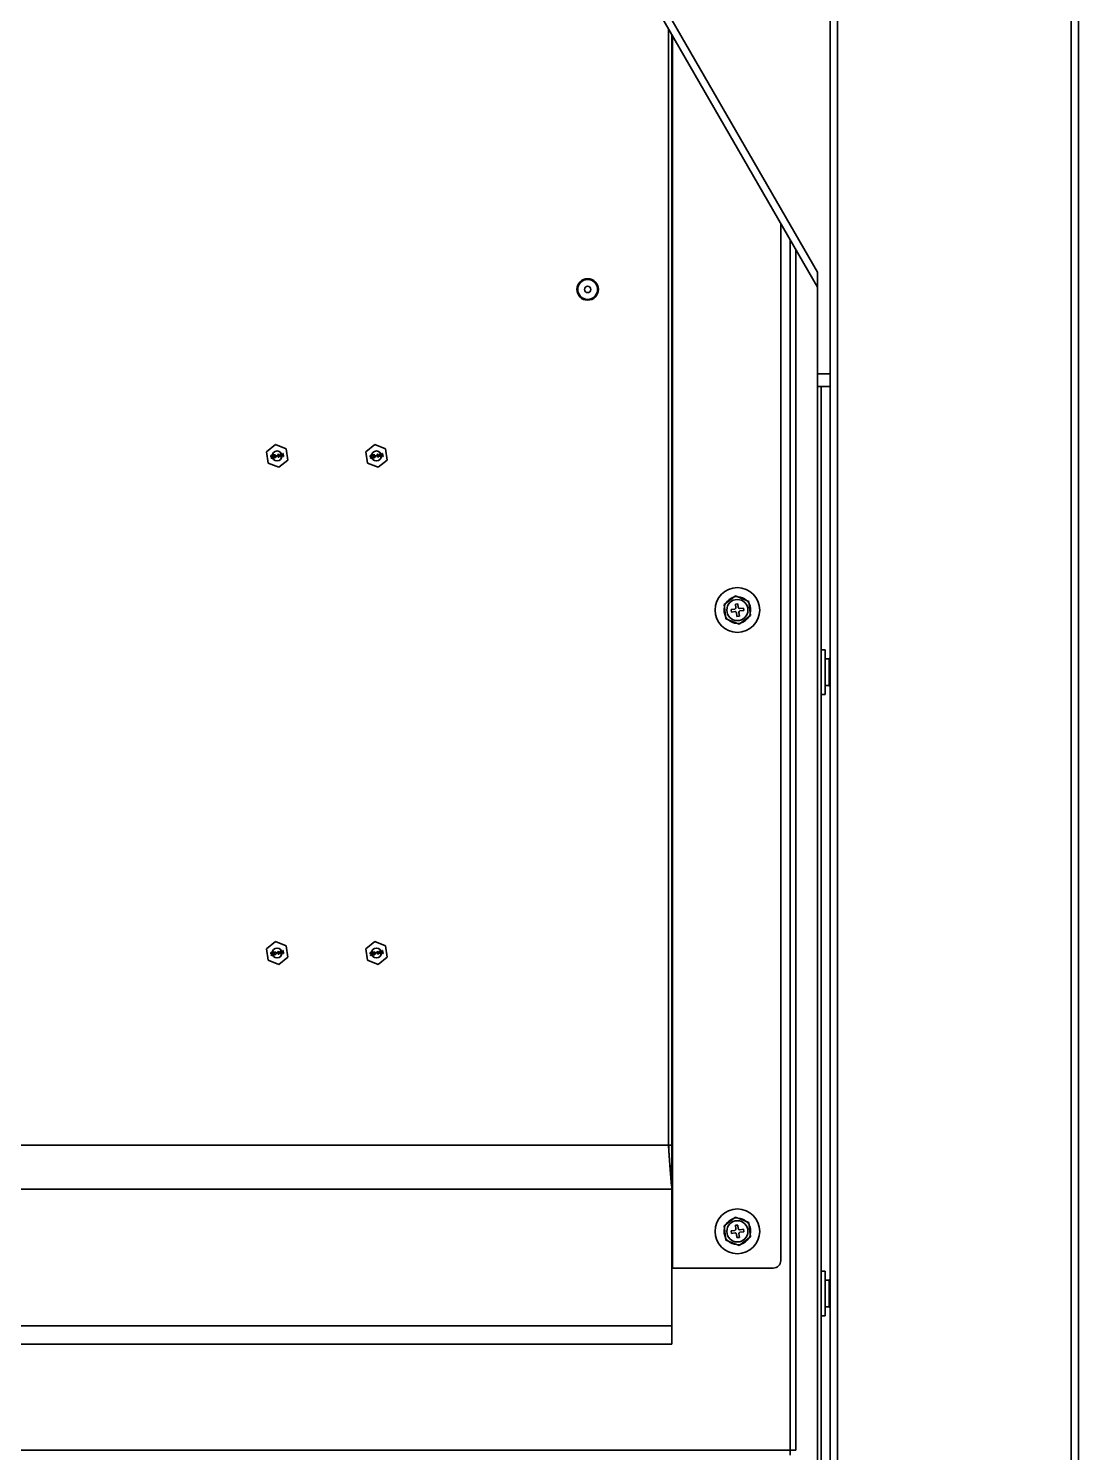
# Model space of a CAD drawing. Header units: millimetres. Extents: x 32496 to 166256, y 3504 to 23939.
# Drawn here: x 51760 to 52183, y 12057 to 12630 of the extents above; entities that cross this region are included whole.
import ezdxf

# ---------------------------------------------------------------- set-up
doc = ezdxf.new("R2010")
doc.units = ezdxf.units.MM
doc.layers.get('0').update_dxf_attribs({"lineweight": 35})

msp = doc.modelspace()

# ---------------------------------------------------------------- linework, layer by layer
at = {"linetype": 'Continuous'}
for p, q in [((52179.64, 13442.575), (52179.64, 10782.575)), ((52182.64, 13442.575), (52182.64, 10782.575)), ((52077.64, 12525.55), (51577.64, 13391.575)), ((52077.64, 12531.55), (51581.104, 13391.575)), ((52085.64, 13396.575), (52085.64, 10782.575)), ((52082.64, 12765.55), (52082.64, 12485.55)), ((52017.59, 12180.225), (52017.59, 12629.56)), ((52018.99, 12100.225), (52018.99, 12627.135)), ((52019.19, 12626.788), (52019.19, 12130.775)), ((52062.79, 12551.271), (52062.79, 12133.775)), ((52066.64, 12057.575), (52066.64, 12544.603)), ((52068.84, 12540.792), (52068.84, 12057.575)), ((52077.64, 12485.55), (52077.64, 12531.55)), ((52082.64, 12490.55), (52077.64, 12490.55)), ((52082.64, 12485.55), (52077.64, 12485.55)), ((52077.64, 11982.075), (52077.64, 12485.55)), ((52079.04, 12485.55), (52079.04, 12373.194)), ((52082.64, 12485.55), (52082.64, 11788.601)), ((51855.801, 12459.291), (51859.431, 12462.147)), ((51855.801, 12459.291), (51856.46, 12454.719)), ((51857.534, 12457.607), (51857.503, 12457.473)), ((51857.517, 12457.372), (51857.503, 12457.473)), ((51857.517, 12457.372), (51857.585, 12457.253)), ((51857.594, 12457.719), (51857.534, 12457.607)), ((51857.585, 12457.253), (51857.674, 12457.163)), ((51857.707, 12457.812), (51857.594, 12457.719)), ((51857.63, 12457.466), (51857.644, 12457.545)), ((51857.63, 12457.466), (51857.638, 12457.415)), ((51857.673, 12457.343), (51857.638, 12457.415)), ((51857.644, 12457.545), (51857.683, 12457.628)), ((51857.734, 12457.275), (51857.673, 12457.343)), ((51857.674, 12457.163), (51857.809, 12457.105)), ((51857.683, 12457.628), (51857.75, 12457.69)), ((51857.827, 12457.855), (51857.707, 12457.812)), ((51857.815, 12457.235), (51857.734, 12457.275)), ((51857.75, 12457.69), (51857.845, 12457.729)), ((51857.809, 12457.105), (51857.936, 12457.097)), ((51857.918, 12457.224), (51857.815, 12457.235)), ((51857.827, 12457.855), (51857.975, 12457.877)), ((51857.993, 12457.751), (51857.845, 12457.729)), ((51857.918, 12457.224), (51858.066, 12457.245)), ((51858.084, 12457.119), (51857.936, 12457.097)), ((51858.102, 12457.869), (51857.975, 12457.877)), ((51857.993, 12457.751), (51858.096, 12457.74)), ((51858.162, 12457.285), (51858.066, 12457.245)), ((51858.084, 12457.119), (51858.204, 12457.162)), ((51858.096, 12457.74), (51858.177, 12457.7)), ((51858.237, 12457.811), (51858.102, 12457.869)), ((51858.25, 12457.375), (51858.162, 12457.285)), ((51858.177, 12457.7), (51858.242, 12457.606)), ((51858.204, 12457.162), (51858.317, 12457.256)), ((51858.326, 12457.721), (51858.237, 12457.811)), ((51858.39, 12457.627), (51858.242, 12457.606)), ((51858.25, 12457.375), (51858.423, 12457.4)), ((51858.376, 12456.851), (51858.317, 12457.256)), ((51858.39, 12457.627), (51858.326, 12457.721)), ((51858.423, 12457.4), (51858.518, 12456.743)), ((51858.544, 12457.959), (51859.435, 12458.087)), ((51858.562, 12457.833), (51858.544, 12457.959)), ((51859.255, 12457.932), (51858.562, 12457.833)), ((51858.678, 12457.204), (51858.668, 12457.1)), ((51858.675, 12457.049), (51858.668, 12457.1)), ((51858.675, 12457.049), (51858.715, 12456.952)), ((51858.717, 12457.287), (51858.678, 12457.204)), ((51859.255, 12457.932), (51858.717, 12457.287)), ((51858.817, 12457.121), (51858.851, 12457.229)), ((51858.817, 12457.121), (51858.824, 12457.071)), ((51858.884, 12457.002), (51858.824, 12457.071)), ((51858.851, 12457.229), (51859.453, 12457.961)), ((51859.379, 12457.073), (51859.312, 12457.012)), ((51859.418, 12457.156), (51859.379, 12457.073)), ((51859.418, 12457.156), (51859.541, 12457.174)), ((51859.431, 12462.147), (51863.719, 12460.432)), ((51859.435, 12458.087), (51859.453, 12457.961)), ((51859.447, 12456.954), (51859.531, 12457.069)), ((51859.531, 12457.069), (51859.541, 12457.174)), ((51859.72, 12457.69), (51859.699, 12457.661)), ((51859.699, 12457.661), (51859.869, 12457.531)), ((51859.862, 12457.581), (51859.72, 12457.69)), ((51859.869, 12457.531), (51859.742, 12457.358)), ((51859.742, 12457.358), (51859.771, 12457.336)), ((51859.771, 12457.336), (51859.876, 12457.48)), ((51859.836, 12457.758), (51859.886, 12457.765)), ((51859.862, 12457.581), (51859.836, 12457.758)), ((51859.902, 12457.303), (51859.876, 12457.48)), ((51859.886, 12457.765), (51859.911, 12457.588)), ((51859.951, 12457.31), (51859.902, 12457.303)), ((51860.017, 12457.733), (51859.911, 12457.588)), ((51859.918, 12457.538), (51860.045, 12457.711)), ((51860.089, 12457.408), (51859.918, 12457.538)), ((51859.926, 12457.487), (51860.068, 12457.379)), ((51859.926, 12457.487), (51859.951, 12457.31)), ((51860.045, 12457.711), (51860.017, 12457.733)), ((51860.068, 12457.379), (51860.089, 12457.408)), ((51860.228, 12457.841), (51860.476, 12457.876)), ((51860.25, 12457.689), (51860.228, 12457.841)), ((51860.498, 12457.725), (51860.25, 12457.689)), ((51860.425, 12458.23), (51860.573, 12458.251)), ((51860.476, 12457.876), (51860.425, 12458.23)), ((51860.596, 12457.042), (51860.498, 12457.725)), ((51860.573, 12458.251), (51860.624, 12457.898)), ((51860.744, 12457.064), (51860.596, 12457.042)), ((51860.624, 12457.898), (51861.218, 12457.983)), ((51861.067, 12457.807), (51860.646, 12457.746)), ((51860.646, 12457.746), (51860.715, 12457.266)), ((51861.067, 12457.807), (51860.715, 12457.266)), ((51860.744, 12457.064), (51861.24, 12457.832)), ((51861.218, 12457.983), (51861.24, 12457.832)), ((51861.365, 12458.366), (51861.514, 12458.387)), ((51861.536, 12457.178), (51861.365, 12458.366)), ((51861.514, 12458.387), (51861.648, 12457.452)), ((51861.759, 12457.21), (51861.536, 12457.178)), ((51861.86, 12458.437), (51861.648, 12457.452)), ((51861.759, 12457.21), (51861.977, 12458.325)), ((51861.86, 12458.437), (51862.058, 12458.465)), ((51861.977, 12458.325), (51862.501, 12457.317)), ((51862.539, 12457.58), (51862.058, 12458.465)), ((51862.404, 12458.515), (51862.553, 12458.537)), ((51862.539, 12457.58), (51862.404, 12458.515)), ((51862.724, 12457.349), (51862.501, 12457.317)), ((51862.553, 12458.537), (51862.724, 12457.349)), ((51864.378, 12455.86), (51863.719, 12460.432)), ((51895.801, 12459.291), (51899.431, 12462.147)), ((51895.801, 12459.291), (51896.46, 12454.719)), ((51897.534, 12457.607), (51897.503, 12457.473)), ((51897.517, 12457.372), (51897.503, 12457.473)), ((51897.517, 12457.372), (51897.585, 12457.253)), ((51897.594, 12457.719), (51897.534, 12457.607)), ((51897.585, 12457.253), (51897.674, 12457.163)), ((51897.707, 12457.812), (51897.594, 12457.719)), ((51897.63, 12457.466), (51897.644, 12457.545)), ((51897.63, 12457.466), (51897.638, 12457.415)), ((51897.673, 12457.343), (51897.638, 12457.415)), ((51897.644, 12457.545), (51897.683, 12457.628)), ((51897.734, 12457.275), (51897.673, 12457.343)), ((51897.674, 12457.163), (51897.809, 12457.105)), ((51897.683, 12457.628), (51897.75, 12457.69)), ((51897.827, 12457.855), (51897.707, 12457.812)), ((51897.815, 12457.235), (51897.734, 12457.275)), ((51897.75, 12457.69), (51897.845, 12457.729)), ((51897.809, 12457.105), (51897.936, 12457.097)), ((51897.918, 12457.224), (51897.815, 12457.235)), ((51897.827, 12457.855), (51897.975, 12457.877)), ((51897.993, 12457.751), (51897.845, 12457.729)), ((51897.918, 12457.224), (51898.066, 12457.245)), ((51898.084, 12457.119), (51897.936, 12457.097)), ((51898.102, 12457.869), (51897.975, 12457.877)), ((51897.993, 12457.751), (51898.096, 12457.74)), ((51898.162, 12457.285), (51898.066, 12457.245)), ((51898.084, 12457.119), (51898.204, 12457.162)), ((51898.096, 12457.74), (51898.177, 12457.7)), ((51898.237, 12457.811), (51898.102, 12457.869)), ((51898.25, 12457.375), (51898.162, 12457.285)), ((51898.177, 12457.7), (51898.242, 12457.606)), ((51898.204, 12457.162), (51898.317, 12457.256)), ((51898.326, 12457.721), (51898.237, 12457.811)), ((51898.39, 12457.627), (51898.242, 12457.606)), ((51898.25, 12457.375), (51898.423, 12457.4)), ((51898.376, 12456.851), (51898.317, 12457.256)), ((51898.39, 12457.627), (51898.326, 12457.721)), ((51898.423, 12457.4), (51898.518, 12456.743)), ((51898.544, 12457.959), (51899.435, 12458.087)), ((51898.562, 12457.833), (51898.544, 12457.959)), ((51899.255, 12457.932), (51898.562, 12457.833)), ((51898.678, 12457.204), (51898.668, 12457.1)), ((51898.675, 12457.049), (51898.668, 12457.1)), ((51898.675, 12457.049), (51898.715, 12456.952)), ((51898.717, 12457.287), (51898.678, 12457.204)), ((51899.255, 12457.932), (51898.717, 12457.287)), ((51898.817, 12457.121), (51898.851, 12457.229)), ((51898.817, 12457.121), (51898.824, 12457.071)), ((51898.884, 12457.002), (51898.824, 12457.071)), ((51898.851, 12457.229), (51899.453, 12457.961)), ((51899.379, 12457.073), (51899.312, 12457.012)), ((51899.418, 12457.156), (51899.379, 12457.073)), ((51899.418, 12457.156), (51899.541, 12457.174)), ((51899.431, 12462.147), (51903.719, 12460.432)), ((51899.435, 12458.087), (51899.453, 12457.961)), ((51899.447, 12456.954), (51899.531, 12457.069)), ((51899.531, 12457.069), (51899.541, 12457.174)), ((51899.72, 12457.69), (51899.699, 12457.661)), ((51899.699, 12457.661), (51899.869, 12457.531)), ((51899.862, 12457.581), (51899.72, 12457.69)), ((51899.869, 12457.531), (51899.742, 12457.358)), ((51899.742, 12457.358), (51899.771, 12457.336)), ((51899.771, 12457.336), (51899.876, 12457.48)), ((51899.836, 12457.758), (51899.886, 12457.765)), ((51899.862, 12457.581), (51899.836, 12457.758)), ((51899.902, 12457.303), (51899.876, 12457.48)), ((51899.886, 12457.765), (51899.911, 12457.588)), ((51899.951, 12457.31), (51899.902, 12457.303)), ((51900.017, 12457.733), (51899.911, 12457.588)), ((51899.918, 12457.538), (51900.045, 12457.711)), ((51900.089, 12457.408), (51899.918, 12457.538)), ((51899.926, 12457.487), (51900.068, 12457.379)), ((51899.926, 12457.487), (51899.951, 12457.31)), ((51900.045, 12457.711), (51900.017, 12457.733)), ((51900.068, 12457.379), (51900.089, 12457.408)), ((51900.228, 12457.841), (51900.476, 12457.876)), ((51900.25, 12457.689), (51900.228, 12457.841)), ((51900.498, 12457.725), (51900.25, 12457.689)), ((51900.425, 12458.23), (51900.573, 12458.251)), ((51900.476, 12457.876), (51900.425, 12458.23)), ((51900.596, 12457.042), (51900.498, 12457.725)), ((51900.573, 12458.251), (51900.624, 12457.898)), ((51900.744, 12457.064), (51900.596, 12457.042)), ((51900.624, 12457.898), (51901.218, 12457.983)), ((51901.067, 12457.807), (51900.646, 12457.746)), ((51900.646, 12457.746), (51900.715, 12457.266)), ((51901.067, 12457.807), (51900.715, 12457.266)), ((51900.744, 12457.064), (51901.24, 12457.832)), ((51901.218, 12457.983), (51901.24, 12457.832)), ((51901.365, 12458.366), (51901.514, 12458.387)), ((51901.536, 12457.178), (51901.365, 12458.366)), ((51901.514, 12458.387), (51901.648, 12457.452)), ((51901.759, 12457.21), (51901.536, 12457.178)), ((51901.86, 12458.437), (51901.648, 12457.452)), ((51901.759, 12457.21), (51901.977, 12458.325)), ((51901.86, 12458.437), (51902.058, 12458.465)), ((51901.977, 12458.325), (51902.501, 12457.317)), ((51902.539, 12457.58), (51902.058, 12458.465)), ((51902.404, 12458.515), (51902.553, 12458.537)), ((51902.539, 12457.58), (51902.404, 12458.515)), ((51902.724, 12457.349), (51902.501, 12457.317)), ((51902.553, 12458.537), (51902.724, 12457.349)), ((51904.378, 12455.86), (51903.719, 12460.432)), ((51860.749, 12453.004), (51856.46, 12454.719)), ((51857.658, 12456.748), (51858.376, 12456.851)), ((51857.676, 12456.621), (51857.658, 12456.748)), ((51858.518, 12456.743), (51857.676, 12456.621)), ((51858.715, 12456.952), (51858.828, 12456.865)), ((51858.828, 12456.865), (51858.935, 12456.829)), ((51858.966, 12456.962), (51858.884, 12457.002)), ((51858.935, 12456.829), (51859.087, 12456.825)), ((51859.093, 12456.955), (51858.966, 12456.962)), ((51859.186, 12456.839), (51859.087, 12456.825)), ((51859.093, 12456.955), (51859.192, 12456.969)), ((51859.186, 12456.839), (51859.355, 12456.889)), ((51859.312, 12457.012), (51859.192, 12456.969)), ((51859.355, 12456.889), (51859.447, 12456.954)), ((51864.378, 12455.86), (51860.749, 12453.004)), ((51900.749, 12453.004), (51896.46, 12454.719)), ((51897.658, 12456.748), (51898.376, 12456.851)), ((51897.676, 12456.621), (51897.658, 12456.748)), ((51898.518, 12456.743), (51897.676, 12456.621)), ((51898.715, 12456.952), (51898.828, 12456.865)), ((51898.828, 12456.865), (51898.935, 12456.829)), ((51898.966, 12456.962), (51898.884, 12457.002)), ((51898.935, 12456.829), (51899.087, 12456.825)), ((51899.093, 12456.955), (51898.966, 12456.962)), ((51899.186, 12456.839), (51899.087, 12456.825)), ((51899.093, 12456.955), (51899.192, 12456.969)), ((51899.186, 12456.839), (51899.355, 12456.889)), ((51899.312, 12457.012), (51899.192, 12456.969)), ((51899.355, 12456.889), (51899.447, 12456.954)), ((51904.378, 12455.86), (51900.749, 12453.004)), ((52040.017, 12397.811), (52044.614, 12401.303)), ((52044.614, 12401.303), (52049.937, 12399.068)), ((52040.742, 12392.083), (52040.017, 12397.811)), ((52042.797, 12395.757), (52044.285, 12395.946)), ((52042.922, 12394.765), (52042.797, 12395.757)), ((52044.411, 12394.954), (52042.922, 12394.765)), ((52044.53, 12397.993), (52045.522, 12398.118)), ((52044.718, 12396.505), (52044.53, 12397.993)), ((52045.158, 12393.032), (52044.969, 12394.521)), ((52045.522, 12398.118), (52045.71, 12396.63)), ((52045.961, 12394.646), (52046.15, 12393.158)), ((52046.269, 12396.197), (52047.757, 12396.386)), ((52047.883, 12395.394), (52046.395, 12395.205)), ((52047.757, 12396.386), (52047.883, 12395.394)), ((52050.663, 12393.34), (52049.937, 12399.068)), ((52046.065, 12389.848), (52040.742, 12392.083)), ((52046.15, 12393.158), (52045.158, 12393.032)), ((52050.663, 12393.34), (52046.065, 12389.848)), ((52079.04, 12379.575), (52080.64, 12379.575)), ((52080.64, 12361.575), (52080.64, 12379.575)), ((52079.04, 12373.194), (52079.04, 12367.93)), ((52080.64, 12375.925), (52082.24, 12375.925)), ((52082.24, 12376.049), (52082.511, 12376.32)), ((52082.24, 12365.102), (52082.24, 12376.049)), ((52079.04, 12367.93), (52079.04, 12123.194)), ((52079.04, 12361.575), (52080.64, 12361.575)), ((52080.64, 12365.225), (52082.24, 12365.225)), ((52082.24, 12365.102), (52082.511, 12364.831)), ((51855.801, 12259.291), (51859.431, 12262.147)), ((51855.801, 12259.291), (51856.46, 12254.719)), ((51857.534, 12257.607), (51857.503, 12257.473)), ((51857.517, 12257.372), (51857.503, 12257.473)), ((51857.517, 12257.372), (51857.585, 12257.253)), ((51857.594, 12257.719), (51857.534, 12257.607)), ((51857.585, 12257.253), (51857.674, 12257.163)), ((51857.707, 12257.812), (51857.594, 12257.719)), ((51857.63, 12257.466), (51857.644, 12257.545)), ((51857.63, 12257.466), (51857.638, 12257.415)), ((51857.673, 12257.343), (51857.638, 12257.415)), ((51857.644, 12257.545), (51857.683, 12257.628)), ((51857.658, 12256.748), (51858.376, 12256.851)), ((51857.676, 12256.621), (51857.658, 12256.748)), ((51857.734, 12257.275), (51857.673, 12257.343)), ((51857.674, 12257.163), (51857.809, 12257.105)), ((51858.518, 12256.743), (51857.676, 12256.621)), ((51857.683, 12257.628), (51857.75, 12257.69)), ((51857.827, 12257.855), (51857.707, 12257.812)), ((51857.815, 12257.235), (51857.734, 12257.275)), ((51857.75, 12257.69), (51857.845, 12257.729)), ((51857.809, 12257.105), (51857.936, 12257.097)), ((51857.918, 12257.224), (51857.815, 12257.235)), ((51857.827, 12257.855), (51857.975, 12257.877)), ((51857.993, 12257.751), (51857.845, 12257.729)), ((51857.918, 12257.224), (51858.066, 12257.245)), ((51858.084, 12257.119), (51857.936, 12257.097)), ((51858.102, 12257.869), (51857.975, 12257.877)), ((51857.993, 12257.751), (51858.096, 12257.74)), ((51858.162, 12257.285), (51858.066, 12257.245)), ((51858.084, 12257.119), (51858.204, 12257.162)), ((51858.096, 12257.74), (51858.177, 12257.7)), ((51858.237, 12257.811), (51858.102, 12257.869)), ((51858.25, 12257.375), (51858.162, 12257.285)), ((51858.177, 12257.7), (51858.242, 12257.606)), ((51858.204, 12257.162), (51858.317, 12257.256)), ((51858.326, 12257.721), (51858.237, 12257.811)), ((51858.39, 12257.627), (51858.242, 12257.606)), ((51858.25, 12257.375), (51858.423, 12257.4)), ((51858.376, 12256.851), (51858.317, 12257.256)), ((51858.39, 12257.627), (51858.326, 12257.721)), ((51858.423, 12257.4), (51858.518, 12256.743)), ((51858.544, 12257.959), (51859.435, 12258.087)), ((51858.562, 12257.833), (51858.544, 12257.959)), ((51859.255, 12257.932), (51858.562, 12257.833)), ((51858.678, 12257.204), (51858.668, 12257.1)), ((51858.675, 12257.049), (51858.668, 12257.1)), ((51858.675, 12257.049), (51858.715, 12256.952)), ((51858.717, 12257.287), (51858.678, 12257.204)), ((51858.715, 12256.952), (51858.828, 12256.865)), ((51859.255, 12257.932), (51858.717, 12257.287)), ((51858.817, 12257.121), (51858.851, 12257.229)), ((51858.817, 12257.121), (51858.824, 12257.071)), ((51858.884, 12257.002), (51858.824, 12257.071)), ((51858.828, 12256.865), (51858.935, 12256.829)), ((51858.851, 12257.229), (51859.453, 12257.961)), ((51858.966, 12256.962), (51858.884, 12257.002)), ((51858.935, 12256.829), (51859.087, 12256.825)), ((51859.093, 12256.955), (51858.966, 12256.962)), ((51859.186, 12256.839), (51859.087, 12256.825)), ((51859.093, 12256.955), (51859.192, 12256.969)), ((51859.186, 12256.839), (51859.355, 12256.889)), ((51859.312, 12257.012), (51859.192, 12256.969)), ((51859.379, 12257.073), (51859.312, 12257.012)), ((51859.355, 12256.889), (51859.447, 12256.954)), ((51859.418, 12257.156), (51859.379, 12257.073)), ((51859.418, 12257.156), (51859.541, 12257.174)), ((51859.431, 12262.147), (51863.719, 12260.432)), ((51859.435, 12258.087), (51859.453, 12257.961)), ((51859.447, 12256.954), (51859.531, 12257.069)), ((51859.531, 12257.069), (51859.541, 12257.174)), ((51859.72, 12257.69), (51859.699, 12257.661)), ((51859.699, 12257.661), (51859.869, 12257.531)), ((51859.862, 12257.581), (51859.72, 12257.69)), ((51859.869, 12257.531), (51859.742, 12257.358)), ((51859.742, 12257.358), (51859.771, 12257.336)), ((51859.771, 12257.336), (51859.876, 12257.48)), ((51859.836, 12257.758), (51859.886, 12257.765)), ((51859.862, 12257.581), (51859.836, 12257.758)), ((51859.902, 12257.303), (51859.876, 12257.48)), ((51859.886, 12257.765), (51859.911, 12257.588)), ((51859.951, 12257.31), (51859.902, 12257.303)), ((51860.017, 12257.733), (51859.911, 12257.588)), ((51859.918, 12257.538), (51860.045, 12257.711)), ((51860.089, 12257.408), (51859.918, 12257.538)), ((51859.926, 12257.487), (51860.068, 12257.379)), ((51859.926, 12257.487), (51859.951, 12257.31)), ((51860.045, 12257.711), (51860.017, 12257.733)), ((51860.068, 12257.379), (51860.089, 12257.408)), ((51860.228, 12257.841), (51860.476, 12257.876)), ((51860.25, 12257.689), (51860.228, 12257.841)), ((51860.498, 12257.725), (51860.25, 12257.689)), ((51860.425, 12258.23), (51860.573, 12258.251)), ((51860.476, 12257.876), (51860.425, 12258.23)), ((51860.596, 12257.042), (51860.498, 12257.725)), ((51860.573, 12258.251), (51860.624, 12257.898)), ((51860.744, 12257.064), (51860.596, 12257.042)), ((51860.624, 12257.898), (51861.218, 12257.983)), ((51861.067, 12257.807), (51860.646, 12257.746)), ((51860.646, 12257.746), (51860.715, 12257.266)), ((51861.067, 12257.807), (51860.715, 12257.266)), ((51860.744, 12257.064), (51861.24, 12257.832)), ((51861.218, 12257.983), (51861.24, 12257.832)), ((51861.365, 12258.366), (51861.514, 12258.387)), ((51861.536, 12257.178), (51861.365, 12258.366)), ((51861.514, 12258.387), (51861.648, 12257.452)), ((51861.759, 12257.21), (51861.536, 12257.178)), ((51861.86, 12258.437), (51861.648, 12257.452)), ((51861.759, 12257.21), (51861.977, 12258.325)), ((51861.86, 12258.437), (51862.058, 12258.465)), ((51861.977, 12258.325), (51862.501, 12257.317)), ((51862.539, 12257.58), (51862.058, 12258.465)), ((51862.404, 12258.515), (51862.553, 12258.537)), ((51862.539, 12257.58), (51862.404, 12258.515)), ((51862.724, 12257.349), (51862.501, 12257.317)), ((51862.553, 12258.537), (51862.724, 12257.349)), ((51864.378, 12255.86), (51863.719, 12260.432)), ((51895.801, 12259.291), (51899.431, 12262.147)), ((51895.801, 12259.291), (51896.46, 12254.719)), ((51897.534, 12257.607), (51897.503, 12257.473)), ((51897.517, 12257.372), (51897.503, 12257.473)), ((51897.517, 12257.372), (51897.585, 12257.253)), ((51897.594, 12257.719), (51897.534, 12257.607)), ((51897.585, 12257.253), (51897.674, 12257.163)), ((51897.707, 12257.812), (51897.594, 12257.719)), ((51897.63, 12257.466), (51897.644, 12257.545)), ((51897.63, 12257.466), (51897.638, 12257.415)), ((51897.673, 12257.343), (51897.638, 12257.415)), ((51897.644, 12257.545), (51897.683, 12257.628)), ((51897.658, 12256.748), (51898.376, 12256.851)), ((51897.676, 12256.621), (51897.658, 12256.748)), ((51897.734, 12257.275), (51897.673, 12257.343)), ((51897.674, 12257.163), (51897.809, 12257.105)), ((51898.518, 12256.743), (51897.676, 12256.621)), ((51897.683, 12257.628), (51897.75, 12257.69)), ((51897.827, 12257.855), (51897.707, 12257.812)), ((51897.815, 12257.235), (51897.734, 12257.275)), ((51897.75, 12257.69), (51897.845, 12257.729)), ((51897.809, 12257.105), (51897.936, 12257.097)), ((51897.918, 12257.224), (51897.815, 12257.235)), ((51897.827, 12257.855), (51897.975, 12257.877)), ((51897.993, 12257.751), (51897.845, 12257.729)), ((51897.918, 12257.224), (51898.066, 12257.245)), ((51898.084, 12257.119), (51897.936, 12257.097)), ((51898.102, 12257.869), (51897.975, 12257.877)), ((51897.993, 12257.751), (51898.096, 12257.74)), ((51898.162, 12257.285), (51898.066, 12257.245)), ((51898.084, 12257.119), (51898.204, 12257.162)), ((51898.096, 12257.74), (51898.177, 12257.7)), ((51898.237, 12257.811), (51898.102, 12257.869)), ((51898.25, 12257.375), (51898.162, 12257.285)), ((51898.177, 12257.7), (51898.242, 12257.606)), ((51898.204, 12257.162), (51898.317, 12257.256)), ((51898.326, 12257.721), (51898.237, 12257.811)), ((51898.39, 12257.627), (51898.242, 12257.606)), ((51898.25, 12257.375), (51898.423, 12257.4)), ((51898.376, 12256.851), (51898.317, 12257.256)), ((51898.39, 12257.627), (51898.326, 12257.721)), ((51898.423, 12257.4), (51898.518, 12256.743)), ((51898.544, 12257.959), (51899.435, 12258.087)), ((51898.562, 12257.833), (51898.544, 12257.959)), ((51899.255, 12257.932), (51898.562, 12257.833)), ((51898.678, 12257.204), (51898.668, 12257.1)), ((51898.675, 12257.049), (51898.668, 12257.1)), ((51898.675, 12257.049), (51898.715, 12256.952)), ((51898.717, 12257.287), (51898.678, 12257.204)), ((51898.715, 12256.952), (51898.828, 12256.865)), ((51899.255, 12257.932), (51898.717, 12257.287)), ((51898.817, 12257.121), (51898.851, 12257.229)), ((51898.817, 12257.121), (51898.824, 12257.071)), ((51898.884, 12257.002), (51898.824, 12257.071)), ((51898.828, 12256.865), (51898.935, 12256.829)), ((51898.851, 12257.229), (51899.453, 12257.961)), ((51898.966, 12256.962), (51898.884, 12257.002)), ((51898.935, 12256.829), (51899.087, 12256.825)), ((51899.093, 12256.955), (51898.966, 12256.962)), ((51899.186, 12256.839), (51899.087, 12256.825)), ((51899.093, 12256.955), (51899.192, 12256.969)), ((51899.186, 12256.839), (51899.355, 12256.889)), ((51899.312, 12257.012), (51899.192, 12256.969)), ((51899.379, 12257.073), (51899.312, 12257.012)), ((51899.355, 12256.889), (51899.447, 12256.954)), ((51899.418, 12257.156), (51899.379, 12257.073)), ((51899.418, 12257.156), (51899.541, 12257.174)), ((51899.431, 12262.147), (51903.719, 12260.432)), ((51899.435, 12258.087), (51899.453, 12257.961)), ((51899.447, 12256.954), (51899.531, 12257.069)), ((51899.531, 12257.069), (51899.541, 12257.174)), ((51899.72, 12257.69), (51899.699, 12257.661)), ((51899.699, 12257.661), (51899.869, 12257.531)), ((51899.862, 12257.581), (51899.72, 12257.69)), ((51899.869, 12257.531), (51899.742, 12257.358)), ((51899.742, 12257.358), (51899.771, 12257.336)), ((51899.771, 12257.336), (51899.876, 12257.48)), ((51899.836, 12257.758), (51899.886, 12257.765)), ((51899.862, 12257.581), (51899.836, 12257.758)), ((51899.902, 12257.303), (51899.876, 12257.48)), ((51899.886, 12257.765), (51899.911, 12257.588)), ((51899.951, 12257.31), (51899.902, 12257.303)), ((51900.017, 12257.733), (51899.911, 12257.588)), ((51899.918, 12257.538), (51900.045, 12257.711)), ((51900.089, 12257.408), (51899.918, 12257.538)), ((51899.926, 12257.487), (51900.068, 12257.379)), ((51899.926, 12257.487), (51899.951, 12257.31)), ((51900.045, 12257.711), (51900.017, 12257.733)), ((51900.068, 12257.379), (51900.089, 12257.408)), ((51900.228, 12257.841), (51900.476, 12257.876)), ((51900.25, 12257.689), (51900.228, 12257.841)), ((51900.498, 12257.725), (51900.25, 12257.689)), ((51900.425, 12258.23), (51900.573, 12258.251)), ((51900.476, 12257.876), (51900.425, 12258.23)), ((51900.596, 12257.042), (51900.498, 12257.725)), ((51900.573, 12258.251), (51900.624, 12257.898)), ((51900.744, 12257.064), (51900.596, 12257.042)), ((51900.624, 12257.898), (51901.218, 12257.983)), ((51901.067, 12257.807), (51900.646, 12257.746)), ((51900.646, 12257.746), (51900.715, 12257.266)), ((51901.067, 12257.807), (51900.715, 12257.266)), ((51900.744, 12257.064), (51901.24, 12257.832)), ((51901.218, 12257.983), (51901.24, 12257.832)), ((51901.365, 12258.366), (51901.514, 12258.387)), ((51901.536, 12257.178), (51901.365, 12258.366)), ((51901.514, 12258.387), (51901.648, 12257.452)), ((51901.759, 12257.21), (51901.536, 12257.178)), ((51901.86, 12258.437), (51901.648, 12257.452)), ((51901.759, 12257.21), (51901.977, 12258.325)), ((51901.86, 12258.437), (51902.058, 12258.465)), ((51901.977, 12258.325), (51902.501, 12257.317)), ((51902.539, 12257.58), (51902.058, 12258.465)), ((51902.404, 12258.515), (51902.553, 12258.537)), ((51902.539, 12257.58), (51902.404, 12258.515)), ((51902.724, 12257.349), (51902.501, 12257.317)), ((51902.553, 12258.537), (51902.724, 12257.349)), ((51904.378, 12255.86), (51903.719, 12260.432)), ((51860.749, 12253.004), (51856.46, 12254.719)), ((51864.378, 12255.86), (51860.749, 12253.004)), ((51900.749, 12253.004), (51896.46, 12254.719)), ((51904.378, 12255.86), (51900.749, 12253.004)), ((51402.59, 12180.225), (52017.59, 12180.225)), ((52017.59, 12180.225), (52018.99, 12180.225)), ((52017.59, 12180.225), (52017.591, 12180.211)), ((52017.59, 12180.225), (52017.591, 12180.211)), ((52017.79, 12180.225), (52017.79, 12177.563)), ((52018.99, 12162.547), (51401.19, 12162.547)), ((52040.017, 12147.811), (52044.614, 12151.303)), ((52040.742, 12142.083), (52040.017, 12147.811)), ((52044.53, 12147.993), (52045.522, 12148.118)), ((52044.718, 12146.505), (52044.53, 12147.993)), ((52044.614, 12151.303), (52049.937, 12149.068)), ((52045.522, 12148.118), (52045.71, 12146.63)), ((52050.663, 12143.34), (52049.937, 12149.068)), ((52046.065, 12139.848), (52040.742, 12142.083)), ((52042.797, 12145.757), (52044.285, 12145.946)), ((52042.922, 12144.765), (52042.797, 12145.757)), ((52044.411, 12144.954), (52042.922, 12144.765)), ((52045.158, 12143.032), (52044.969, 12144.521)), ((52046.15, 12143.158), (52045.158, 12143.032)), ((52045.961, 12144.646), (52046.15, 12143.158)), ((52050.663, 12143.34), (52046.065, 12139.848)), ((52046.269, 12146.197), (52047.757, 12146.386)), ((52047.883, 12145.394), (52046.395, 12145.205)), ((52047.757, 12146.386), (52047.883, 12145.394)), ((52018.99, 12130.775), (52059.79, 12130.775)), ((52079.04, 12129.575), (52080.64, 12129.575)), ((52080.64, 12111.575), (52080.64, 12129.575)), ((52080.64, 12125.925), (52082.24, 12125.925)), ((52082.24, 12126.049), (52082.511, 12126.32)), ((52082.24, 12115.102), (52082.24, 12126.049)), ((52079.04, 12123.194), (52079.04, 12117.93)), ((52079.04, 12117.93), (52079.04, 11982.075)), ((52080.64, 12115.225), (52082.24, 12115.225)), ((52082.24, 12115.102), (52082.511, 12114.831)), ((51401.19, 12107.547), (52018.99, 12107.547)), ((52079.04, 12111.575), (52080.64, 12111.575)), ((52018.99, 12100.225), (51401.19, 12100.225)), ((51357.04, 12057.575), (52066.64, 12057.575)), ((52066.64, 12057.575), (52068.84, 12057.575)), ((52066.64, 12055.575), (52066.64, 12057.575))]:
    msp.add_line(p, q, dxfattribs=at)
for centre, radius in [((51985.09, 12524.575), 4.328), ((51985.09, 12524.575), 4), ((51985.09, 12524.575), 1.3), ((51860.09, 12457.575), 2), ((51900.09, 12457.575), 2), ((52045.34, 12395.575), 9), ((52045.34, 12395.575), 4.25), ((51860.09, 12257.575), 2), ((51900.09, 12257.575), 2), ((52045.34, 12145.575), 9), ((52045.34, 12145.575), 4.25)]:
    msp.add_circle(centre, radius, dxfattribs=at)
for centre, radius, start, end in [((52045.34, 12395.575), 5.35, 106.378744, 148.058131), ((52045.34, 12395.575), 5.474, 91.225991, 103.210885), ((52045.34, 12395.575), 5.35, 46.378744, 88.058131), ((52045.34, 12395.575), 5.35, 166.378744, 208.058131), ((52045.34, 12395.575), 5.474, 151.225991, 163.210885), ((52044.222, 12396.442), 0.5, 277.218438, 7.218438), ((52044.473, 12394.458), 0.5, 7.218438, 97.218438), ((52046.206, 12396.693), 0.5, 187.218438, 277.218438), ((52046.457, 12394.709), 0.5, 97.218438, 187.218438), ((52045.34, 12395.575), 5.474, 31.225991, 43.210885), ((52045.34, 12395.575), 5.35, 346.378744, 28.058131), ((52045.34, 12395.575), 5.474, 331.225991, 343.210885), ((52045.34, 12395.575), 5.474, 211.225991, 223.210885), ((52045.34, 12395.575), 5.35, 226.378744, 268.058131), ((52045.34, 12395.575), 5.474, 271.225991, 283.210885), ((52045.34, 12395.575), 5.35, 286.378744, 328.058131), ((52045.34, 12145.575), 5.474, 151.225991, 163.210885), ((52045.34, 12145.575), 5.35, 106.378744, 148.058131), ((52045.34, 12145.575), 5.474, 91.225991, 103.210885), ((52045.34, 12145.575), 5.35, 46.378744, 88.058131), ((52045.34, 12145.575), 5.474, 31.225991, 43.210885), ((52045.34, 12145.575), 5.35, 346.378744, 28.058131), ((52045.34, 12145.575), 5.35, 166.378744, 208.058131), ((52045.34, 12145.575), 5.474, 211.225991, 223.210885), ((52044.222, 12146.442), 0.5, 277.218438, 7.218438), ((52044.473, 12144.458), 0.5, 7.218438, 97.218438), ((52046.206, 12146.693), 0.5, 187.218438, 277.218438), ((52046.457, 12144.709), 0.5, 97.218438, 187.218438), ((52045.34, 12145.575), 5.35, 286.378744, 328.058131), ((52045.34, 12145.575), 5.474, 331.225991, 343.210885), ((52045.34, 12145.575), 5.35, 226.378744, 268.058131), ((52045.34, 12145.575), 5.474, 271.225991, 283.210885), ((52059.79, 12133.775), 3, 270, 0)]:
    msp.add_arc(centre, radius, start, end, dxfattribs=at)
for points in [[(52082.24, 12372.758), (52082.331, 12372.982), (52082.432, 12373.202), (52082.54, 12373.418)], [(52082.54, 12367.644), (52082.432, 12367.861), (52082.331, 12368.08), (52082.24, 12368.304)], [(52082.24, 12122.758), (52082.331, 12122.982), (52082.432, 12123.202), (52082.54, 12123.418)], [(52082.54, 12117.644), (52082.432, 12117.861), (52082.331, 12118.08), (52082.24, 12118.304)]]:
    msp.add_open_spline(points, degree=3, dxfattribs=at)
for points, knots in [([(52082.511, 12364.831), (52082.486, 12364.855), (52082.393, 12364.951), (52082.303, 12365.05), (52082.24, 12365.127)], [0, 0, 0, 0, 0.2550615, 1, 1, 1, 1]), ([(52017.591, 12180.211), (52017.64, 12179.514), (52017.707, 12178.586), (52017.773, 12177.658), (52017.79, 12177.426)], [0, 0, 0, 0, 0.7503539, 1, 1, 1, 1]), ([(52018.99, 12163.396), (52018.882, 12164.414), (52018.672, 12166.58), (52018.265, 12171.302), (52017.982, 12175.005), (52017.79, 12177.56)], [0, 0, 0, 0, 0.2161197, 0.4592553, 1, 1, 1, 1]), ([(52017.79, 12177.426), (52017.97, 12174.915), (52018.312, 12170.228), (52018.699, 12165.544), (52018.908, 12163.372)], [0, 0, 0, 0, 0.535723, 1, 1, 1, 1]), ([(52018.908, 12163.372), (52018.915, 12163.302), (52018.942, 12163.027), (52018.969, 12162.752), (52018.99, 12162.547)], [0, 0, 0, 0, 0.2541447, 1, 1, 1, 1]), ([(52082.511, 12114.831), (52082.486, 12114.855), (52082.393, 12114.951), (52082.303, 12115.05), (52082.24, 12115.127)], [0, 0, 0, 0, 0.2550615, 1, 1, 1, 1])]:
    msp.add_open_spline(points, degree=3, knots=knots, dxfattribs=at)

doc.saveas('drawing.dxf')
